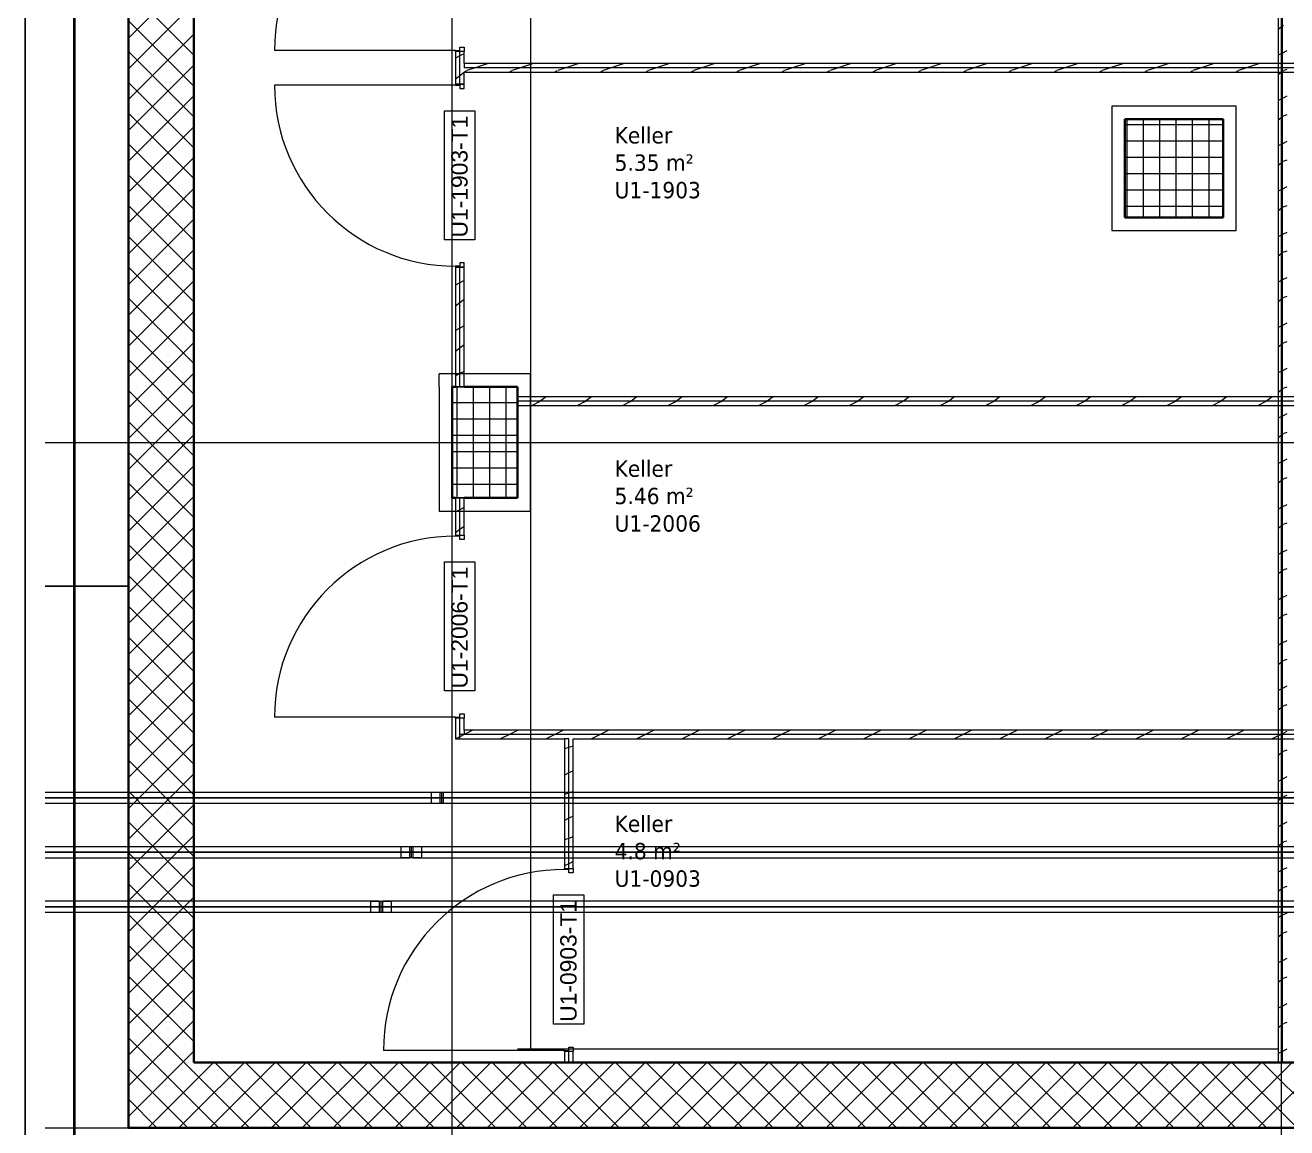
# Model space of a CAD drawing. Extents: x -932 to 937, y -179 to 471.
# Drawn here: x -932.4 to -816.6, y 258.9 to 360.1 of the extents above; entities that cross this region are included whole.
import ezdxf
from ezdxf.lldxf.tags import DXFTag

# ---------------------------------------------------------------- set-up
doc = ezdxf.new("R2010")
doc.units = 0
doc.layers.get('0').update_dxf_attribs({"lineweight": 13})
for name, color, linetype, lineweight, true_color in [('A-____-MATC-OTLN', 7, 'Strichpunkt - Mittel', 40, 0x0080ff), ('A-DETL-____-OTLN', 5, 'Continuous', 9, 0x0000ff), ('EL01_WAN_Röhre Boden', 7, 'Continuous', 13, 0xff6666)]:
    doc.layers.add(name, color=color, linetype=linetype, lineweight=lineweight, true_color=true_color)
for name, color, linetype, lineweight in [('A-AREA-____-IDEN', 7, 'Continuous', 5), ('A-DOOR-____-IDEN', 7, 'Continuous', 5), ('A-DOOR-FRAM-MCUT', 7, 'Continuous', 9), ('A-DOOR-OPNG-OTLN', 7, 'Continuous', 9), ('A-FLOR-____-OVHD', 7, 'Strichpunkt - Fein', 9), ('A-WALL-____-MCUT', 7, 'Continuous', 35), ('A-WALL-____-PATT', 7, 'Continuous', 35), ('A-WALL-FNSH-MCUT', 7, 'Continuous', 35), ('C-PRKG-____-OTLN', 7, 'Continuous', 9), ('S-COLS-____-MCUT', 7, 'Continuous', 35), ('S-COLS-____-OTLN', 7, 'Continuous', 9), ('S-GRID-____-OTLN', 7, 'Continuous', 5)]:
    doc.layers.add(name, color=color, linetype=linetype, lineweight=lineweight)
doc.styles.get("Standard").update_dxf_attribs({"font": 'arial.ttf'})
tags = doc.linetypes.add('_Rasterlinie_', pattern=[0.375, 0.2, -0.05, 0.075, -0.05]).pattern_tags.tags
tags[10:11] = [DXFTag(74, 4), DXFTag(75, 0), DXFTag(340, '0'), DXFTag(46, 1.0), DXFTag(50, 0.0), DXFTag(44, 0.0), DXFTag(45, 0.0)]
tags[8:9] = [DXFTag(74, 4), DXFTag(75, 0), DXFTag(340, '0'), DXFTag(46, 1.0), DXFTag(50, 0.0), DXFTag(44, 0.0), DXFTag(45, 0.0)]
tags[6:7] = [DXFTag(74, 4), DXFTag(75, 0), DXFTag(340, '0'), DXFTag(46, 1.0), DXFTag(50, 0.0), DXFTag(44, 0.0), DXFTag(45, 0.0)]
tags[4:5] = [DXFTag(74, 4), DXFTag(75, 0), DXFTag(340, '0'), DXFTag(46, 1.0), DXFTag(50, 0.0), DXFTag(44, 0.0), DXFTag(45, 0.0)]
tags = doc.linetypes.add('_Strichliert - Fein_', pattern=[0.15, 0.1, -0.05]).pattern_tags.tags
tags[6:7] = [DXFTag(74, 4), DXFTag(75, 0), DXFTag(340, '0'), DXFTag(46, 1.0), DXFTag(50, 0.0), DXFTag(44, 0.0), DXFTag(45, 0.0)]
tags[4:5] = [DXFTag(74, 4), DXFTag(75, 0), DXFTag(340, '0'), DXFTag(46, 1.0), DXFTag(50, 0.0), DXFTag(44, 0.0), DXFTag(45, 0.0)]
tags = doc.linetypes.add('ACAD_ISO03W100', pattern=[30, 12, -18]).pattern_tags.tags
tags[6:7] = [DXFTag(74, 4), DXFTag(75, 0), DXFTag(340, '0'), DXFTag(46, 0.0), DXFTag(50, 0.0), DXFTag(44, 0.0), DXFTag(45, 0.0)]
tags[4:5] = [DXFTag(74, 4), DXFTag(75, 0), DXFTag(340, '0'), DXFTag(46, 0.0), DXFTag(50, 0.0), DXFTag(44, 0.0), DXFTag(45, 0.0)]
tags = doc.linetypes.add('Strichpunkt - Fein', pattern=[0.2, 0.1, -0.05, 0, -0.05]).pattern_tags.tags
tags[10:11] = [DXFTag(74, 4), DXFTag(75, 0), DXFTag(340, '0'), DXFTag(46, 1.0), DXFTag(50, 0.0), DXFTag(44, 0.0), DXFTag(45, 0.0)]
tags[8:9] = [DXFTag(74, 4), DXFTag(75, 0), DXFTag(340, '0'), DXFTag(46, 1.0), DXFTag(50, 0.0), DXFTag(44, 0.0), DXFTag(45, 0.0)]
tags[6:7] = [DXFTag(74, 4), DXFTag(75, 0), DXFTag(340, '0'), DXFTag(46, 1.0), DXFTag(50, 0.0), DXFTag(44, 0.0), DXFTag(45, 0.0)]
tags[4:5] = [DXFTag(74, 4), DXFTag(75, 0), DXFTag(340, '0'), DXFTag(46, 1.0), DXFTag(50, 0.0), DXFTag(44, 0.0), DXFTag(45, 0.0)]
tags = doc.linetypes.add('Strichpunkt - Mittel', pattern=[0.35, 0.15, -0.1, 0, -0.1]).pattern_tags.tags
tags[10:11] = [DXFTag(74, 4), DXFTag(75, 0), DXFTag(340, '0'), DXFTag(46, 1.0), DXFTag(50, 0.0), DXFTag(44, 0.0), DXFTag(45, 0.0)]
tags[8:9] = [DXFTag(74, 4), DXFTag(75, 0), DXFTag(340, '0'), DXFTag(46, 1.0), DXFTag(50, 0.0), DXFTag(44, 0.0), DXFTag(45, 0.0)]
tags[6:7] = [DXFTag(74, 4), DXFTag(75, 0), DXFTag(340, '0'), DXFTag(46, 1.0), DXFTag(50, 0.0), DXFTag(44, 0.0), DXFTag(45, 0.0)]
tags[4:5] = [DXFTag(74, 4), DXFTag(75, 0), DXFTag(340, '0'), DXFTag(46, 1.0), DXFTag(50, 0.0), DXFTag(44, 0.0), DXFTag(45, 0.0)]
tags = doc.linetypes.add('STRICHPUNKT2', pattern=[12.7, 6.35, -3.175, 0, -3.175]).pattern_tags.tags
tags[10:11] = [DXFTag(74, 4), DXFTag(75, 0), DXFTag(340, '0'), DXFTag(46, 0.0), DXFTag(50, 0.0), DXFTag(44, 0.0), DXFTag(45, 0.0)]
tags[8:9] = [DXFTag(74, 4), DXFTag(75, 0), DXFTag(340, '0'), DXFTag(46, 0.0), DXFTag(50, 0.0), DXFTag(44, 0.0), DXFTag(45, 0.0)]
tags[6:7] = [DXFTag(74, 4), DXFTag(75, 0), DXFTag(340, '0'), DXFTag(46, 0.0), DXFTag(50, 0.0), DXFTag(44, 0.0), DXFTag(45, 0.0)]
tags[4:5] = [DXFTag(74, 4), DXFTag(75, 0), DXFTag(340, '0'), DXFTag(46, 0.0), DXFTag(50, 0.0), DXFTag(44, 0.0), DXFTag(45, 0.0)]

# ---------------------------------------------------------------- blocks, each defined once
blk = doc.blocks.new('Referenz-A0UJ2H83XE', base_point=(-932.31, -115.76))
at = {"layer": 'A-____-MATC-OTLN', "color": 0, "linetype": 'Strichpunkt - Mittel', "ltscale": 0.4}
blk.add_line((-927.94, 405.49), (-927.94, -109.56), dxfattribs=at)
at = {"layer": 'A-DETL-____-OTLN', "color": 0, "linetype": '_Strichliert - Fein_', "ltscale": 0.13}
blk.add_line((-894.44, 326.94), (-894.44, 328.14), dxfattribs=at)
at = {"layer": 'A-DOOR-____-IDEN', "color": 0, "linetype": 'Continuous', "ltscale": 0.13}
for p, q in [((-893.93, 340.44), (-893.93, 352.28)), ((-893.93, 352.28), (-891.15, 352.28)), ((-891.15, 352.28), (-891.15, 340.44)), ((-891.15, 340.44), (-893.93, 340.44)), ((-893.93, 299.05), (-893.93, 310.89)), ((-893.93, 310.89), (-891.15, 310.89)), ((-891.15, 310.89), (-891.15, 299.05)), ((-891.15, 299.05), (-893.93, 299.05)), ((-883.93, 268.46), (-883.93, 280.3)), ((-883.93, 280.3), (-881.15, 280.3)), ((-881.15, 280.3), (-881.15, 268.46)), ((-881.15, 268.46), (-883.93, 268.46))]:
    blk.add_line(p, q, dxfattribs=at)
at = {"layer": 'A-DOOR-FRAM-MCUT', "color": 0, "linetype": 'Continuous', "ltscale": 0.13}
for p, q in [((-892.94, 357.81), (-892.54, 357.81)), ((-892.94, 357.71), (-892.94, 357.81)), ((-892.54, 358.11), (-892.14, 358.11)), ((-892.54, 357.81), (-892.54, 358.11)), ((-892.14, 358.11), (-892.14, 357.71)), ((-892.14, 357.71), (-892.94, 357.71)), ((-892.94, 354.71), (-892.94, 354.61)), ((-892.14, 354.71), (-892.94, 354.71)), ((-892.94, 354.61), (-892.54, 354.61)), ((-892.54, 354.61), (-892.54, 354.31)), ((-892.54, 354.31), (-892.14, 354.31)), ((-892.14, 354.31), (-892.14, 354.71)), ((-892.14, 338.31), (-892.54, 338.31)), ((-892.54, 338.31), (-892.54, 338.01)), ((-892.14, 337.91), (-892.14, 338.31)), ((-892.94, 338.01), (-892.94, 337.91)), ((-892.54, 338.01), (-892.94, 338.01)), ((-892.94, 337.91), (-892.14, 337.91)), ((-892.94, 313.33), (-892.14, 313.33)), ((-892.94, 313.23), (-892.94, 313.33)), ((-892.54, 313.23), (-892.94, 313.23)), ((-892.54, 312.93), (-892.54, 313.23)), ((-892.14, 312.93), (-892.54, 312.93)), ((-892.14, 313.33), (-892.14, 312.93)), ((-892.94, 296.63), (-892.54, 296.63)), ((-892.94, 296.53), (-892.94, 296.63)), ((-892.14, 296.53), (-892.94, 296.53)), ((-892.54, 296.93), (-892.14, 296.93)), ((-892.54, 296.63), (-892.54, 296.93)), ((-892.14, 296.93), (-892.14, 296.53)), ((-882.94, 282.74), (-882.14, 282.74)), ((-882.94, 282.64), (-882.94, 282.74)), ((-882.54, 282.64), (-882.94, 282.64)), ((-882.54, 282.34), (-882.54, 282.64)), ((-882.14, 282.74), (-882.14, 282.34)), ((-882.14, 282.34), (-882.54, 282.34)), ((-882.54, 266.34), (-882.14, 266.34)), ((-882.54, 266.04), (-882.54, 266.34)), ((-882.14, 266.34), (-882.14, 265.94)), ((-882.94, 266.04), (-882.54, 266.04)), ((-882.94, 265.94), (-882.94, 266.04)), ((-882.14, 265.94), (-882.94, 265.94))]:
    blk.add_line(p, q, dxfattribs=at)
at = {"layer": 'A-DOOR-OPNG-OTLN', "color": 0, "linetype": 'Continuous', "ltscale": 0.13}
for p, q in [((-892.94, 357.81), (-909.54, 357.81)), ((-892.94, 354.61), (-909.54, 354.61)), ((-892.94, 296.63), (-909.54, 296.63)), ((-882.94, 266.04), (-899.54, 266.04))]:
    blk.add_line(p, q, dxfattribs=at)
for centre, major_axis in [((-892.94, 357.81), (0, 16.6)), ((-892.94, 354.61), (-16.6, 0)), ((-892.94, 296.63), (0, 16.6)), ((-882.94, 266.04), (0, 16.6))]:
    blk.add_ellipse(centre, major_axis=major_axis, ratio=1, start_param=0, end_param=1.570796, dxfattribs=at)
at = {"layer": 'A-FLOR-____-OVHD', "color": 0, "linetype": 'Strichpunkt - Fein', "ltscale": 0.13}
for p, q in [((-886.04, 405.49), (-886.04, 266.14)), ((-821.29, 352.69), (-832.69, 352.69)), ((-832.69, 352.69), (-832.69, 341.29)), ((-821.29, 341.29), (-821.29, 352.69)), ((-832.69, 341.29), (-821.29, 341.29)), ((-886.04, 328.14), (-894.44, 328.14)), ((-886.04, 315.54), (-886.04, 328.14)), ((-894.44, 326.94), (-894.44, 315.54)), ((-894.44, 315.54), (-886.04, 315.54)), ((-817.44, 266.14), (-887.24, 266.14))]:
    blk.add_line(p, q, dxfattribs=at)
at = {"layer": 'A-WALL-____-MCUT', "color": 0, "linetype": 'Continuous', "ltscale": 0.35}
for p, q in [((-922.94, 405.49), (-922.94, 258.94)), ((-916.94, 264.94), (-916.94, 405.49)), ((-882.14, 264.94), (-916.94, 264.94)), ((-667.54, 264.94), (-882.14, 264.94)), ((-922.94, 258.94), (-655.54, 258.94))]:
    blk.add_line(p, q, dxfattribs=at)
at = {"layer": 'A-WALL-____-MCUT', "color": 0, "linetype": 'Continuous', "lineweight": 9, "ltscale": 0.13}
for p, q in [((-817.04, 264.94), (-817.04, 405.49)), ((-892.54, 354.71), (-892.54, 357.71)), ((-892.14, 356.61), (-892.14, 356.21)), ((-737.74, 356.21), (-892.14, 356.21)), ((-892.54, 326.94), (-892.54, 337.91)), ((-892.94, 326.94), (-892.14, 326.94)), ((-737.74, 325.62), (-887.24, 325.62)), ((-892.14, 316.74), (-892.94, 316.74)), ((-892.54, 313.33), (-892.54, 316.74)), ((-892.54, 294.63), (-892.54, 296.53)), ((-892.14, 295.43), (-892.14, 295.03)), ((-737.74, 295.03), (-892.54, 295.03)), ((-882.54, 294.63), (-882.94, 294.63)), ((-882.54, 282.74), (-882.54, 294.63)), ((-882.54, 264.94), (-882.54, 265.94))]:
    blk.add_line(p, q, dxfattribs=at)
at = {"layer": 'A-WALL-____-PATT', "color": 0, "linetype": 'Continuous', "lineweight": 9, "ltscale": 0.13}
for p, q in [((-922.94, 358.95), (-916.94, 364.95)), ((-916.94, 357.37), (-922.94, 363.37)), ((-922.94, 356.12), (-916.94, 362.12)), ((-916.94, 354.54), (-922.94, 360.54)), ((-816.95, 360.11), (-817.04, 360.04)), ((-922.94, 353.3), (-916.94, 359.3)), ((-817.04, 360.04), (-817.44, 359.74)), ((-816.64, 357.77), (-817.04, 357.57)), ((-916.94, 351.71), (-922.94, 357.71)), ((-892.54, 357.31), (-892.94, 357.11)), ((-892.14, 357.51), (-892.54, 357.31)), ((-889.94, 356.61), (-891.14, 356.21)), ((-885.78, 356.61), (-886.98, 356.21)), ((-881.61, 356.61), (-882.81, 356.21)), ((-877.45, 356.61), (-878.65, 356.21)), ((-873.28, 356.61), (-874.48, 356.21)), ((-869.12, 356.61), (-870.32, 356.21)), ((-864.95, 356.61), (-866.15, 356.21)), ((-860.79, 356.61), (-861.99, 356.21)), ((-856.62, 356.61), (-857.82, 356.21)), ((-852.46, 356.61), (-853.66, 356.21)), ((-848.29, 356.61), (-849.49, 356.21)), ((-844.13, 356.61), (-845.33, 356.21)), ((-839.97, 356.61), (-841.17, 356.21)), ((-835.8, 356.61), (-837, 356.21)), ((-831.64, 356.61), (-832.84, 356.21)), ((-827.47, 356.61), (-828.67, 356.21)), ((-823.31, 356.61), (-824.51, 356.21)), ((-819.14, 356.61), (-820.34, 356.21)), ((-817.04, 357.57), (-817.44, 357.37)), ((-922.94, 350.47), (-916.94, 356.47)), ((-892.54, 355.48), (-892.94, 355.18)), ((-892.14, 355.78), (-892.54, 355.48)), ((-891.92, 355.95), (-892.1, 355.81)), ((-891.14, 356.21), (-891.88, 355.96)), ((-887.76, 355.95), (-887.94, 355.81)), ((-886.98, 356.21), (-887.72, 355.96)), ((-883.59, 355.95), (-883.77, 355.81)), ((-882.81, 356.21), (-883.55, 355.96)), ((-879.42, 355.95), (-879.61, 355.81)), ((-878.65, 356.21), (-879.39, 355.96)), ((-875.26, 355.95), (-875.44, 355.81)), ((-874.48, 356.21), (-875.22, 355.96)), ((-871.09, 355.95), (-871.28, 355.81)), ((-870.32, 356.21), (-871.06, 355.96)), ((-866.93, 355.95), (-867.11, 355.81)), ((-866.15, 356.21), (-866.89, 355.96)), ((-862.76, 355.95), (-862.95, 355.81)), ((-861.99, 356.21), (-862.73, 355.96)), ((-858.6, 355.95), (-858.78, 355.81)), ((-857.82, 356.21), (-858.56, 355.96)), ((-854.43, 355.95), (-854.62, 355.81)), ((-853.66, 356.21), (-854.4, 355.96)), ((-850.27, 355.95), (-850.45, 355.81)), ((-849.49, 356.21), (-850.23, 355.96)), ((-846.1, 355.95), (-846.29, 355.81)), ((-845.33, 356.21), (-846.07, 355.96)), ((-841.94, 355.95), (-842.12, 355.81)), ((-841.17, 356.21), (-841.9, 355.96)), ((-837.77, 355.95), (-837.96, 355.81)), ((-837, 356.21), (-837.74, 355.96)), ((-833.61, 355.95), (-833.79, 355.81)), ((-832.84, 356.21), (-833.57, 355.96)), ((-829.44, 355.95), (-829.63, 355.81)), ((-828.67, 356.21), (-829.41, 355.96)), ((-825.28, 355.95), (-825.46, 355.81)), ((-824.51, 356.21), (-825.24, 355.96)), ((-821.11, 355.95), (-821.3, 355.81)), ((-820.34, 356.21), (-821.08, 355.97)), ((-817.04, 355.88), (-817.44, 355.58)), ((-816.94, 355.95), (-817.04, 355.88)), ((-816.64, 356.05), (-816.91, 355.97)), ((-916.94, 348.88), (-922.94, 354.88)), ((-922.94, 347.64), (-916.94, 353.64)), ((-817.04, 353.41), (-817.44, 353.21)), ((-816.64, 353.61), (-817.04, 353.41)), ((-916.94, 346.06), (-922.94, 352.06)), ((-922.94, 344.81), (-916.94, 350.81)), ((-817.04, 351.71), (-817.44, 351.41)), ((-816.94, 351.79), (-817.04, 351.71)), ((-816.64, 351.89), (-816.91, 351.8)), ((-916.94, 343.23), (-922.94, 349.23)), ((-817.04, 349.24), (-817.44, 349.04)), ((-816.64, 349.44), (-817.04, 349.24)), ((-922.94, 341.98), (-916.94, 347.98)), ((-817.04, 347.55), (-817.44, 347.25)), ((-816.94, 347.62), (-817.04, 347.55)), ((-816.64, 347.73), (-816.91, 347.64)), ((-916.94, 340.4), (-922.94, 346.4)), ((-922.94, 339.15), (-916.94, 345.15)), ((-817.04, 345.08), (-817.44, 344.88)), ((-816.64, 345.28), (-817.04, 345.08)), ((-916.94, 337.57), (-922.94, 343.57)), ((-817.04, 343.38), (-817.44, 343.08)), ((-816.94, 343.46), (-817.04, 343.38)), ((-816.64, 343.56), (-816.91, 343.47)), ((-922.94, 336.33), (-916.94, 342.33)), ((-916.94, 334.74), (-922.94, 340.74)), ((-817.04, 340.91), (-817.44, 340.71)), ((-816.64, 341.11), (-817.04, 340.91)), ((-922.94, 333.5), (-916.94, 339.5)), ((-816.94, 339.29), (-817.04, 339.22)), ((-816.64, 339.4), (-816.91, 339.31)), ((-817.04, 339.22), (-817.44, 338.92)), ((-916.94, 331.91), (-922.94, 337.91)), ((-816.64, 336.95), (-817.04, 336.75)), ((-922.94, 330.67), (-916.94, 336.67)), ((-892.54, 336.48), (-892.94, 336.28)), ((-892.14, 336.68), (-892.54, 336.48)), ((-817.04, 336.75), (-817.44, 336.55)), ((-916.94, 329.08), (-922.94, 335.08)), ((-892.54, 334.65), (-892.94, 334.35)), ((-892.14, 334.95), (-892.54, 334.65)), ((-817.04, 335.05), (-817.44, 334.75)), ((-816.94, 335.13), (-817.04, 335.05)), ((-816.64, 335.23), (-816.91, 335.14)), ((-922.94, 327.84), (-916.94, 333.84)), ((-892.54, 332.32), (-892.94, 332.12)), ((-892.14, 332.52), (-892.54, 332.32)), ((-817.04, 332.58), (-817.44, 332.38)), ((-816.64, 332.78), (-817.04, 332.58)), ((-916.94, 326.26), (-922.94, 332.26)), ((-922.94, 325.01), (-916.94, 331.01)), ((-892.54, 330.49), (-892.94, 330.19)), ((-892.14, 330.79), (-892.54, 330.49)), ((-817.04, 330.89), (-817.44, 330.59)), ((-816.94, 330.96), (-817.04, 330.89)), ((-816.64, 331.07), (-816.91, 330.98)), ((-916.94, 323.43), (-922.94, 329.43)), ((-922.94, 322.18), (-916.94, 328.18)), ((-892.54, 328.15), (-892.94, 327.95)), ((-892.14, 328.35), (-892.54, 328.15)), ((-817.04, 328.42), (-817.44, 328.22)), ((-816.64, 328.62), (-817.04, 328.42)), ((-916.94, 320.6), (-922.94, 326.6)), ((-817.04, 326.72), (-817.44, 326.42)), ((-816.94, 326.8), (-817.04, 326.72)), ((-816.64, 326.9), (-816.91, 326.81)), ((-922.94, 319.36), (-916.94, 325.36)), ((-885.19, 325.58), (-885.91, 325.22)), ((-885.15, 325.62), (-885.25, 325.54)), ((-884.62, 326.02), (-885.15, 325.62)), ((-881.02, 325.58), (-881.75, 325.22)), ((-880.99, 325.62), (-881.09, 325.54)), ((-880.45, 326.02), (-880.99, 325.62)), ((-876.86, 325.58), (-877.58, 325.22)), ((-876.82, 325.62), (-876.92, 325.54)), ((-876.29, 326.02), (-876.82, 325.62)), ((-872.69, 325.58), (-873.42, 325.22)), ((-872.66, 325.62), (-872.76, 325.54)), ((-872.12, 326.02), (-872.66, 325.62)), ((-868.53, 325.58), (-869.25, 325.22)), ((-868.49, 325.62), (-868.59, 325.55)), ((-867.96, 326.02), (-868.49, 325.62)), ((-864.36, 325.58), (-865.09, 325.22)), ((-864.33, 325.62), (-864.43, 325.55)), ((-863.79, 326.02), (-864.33, 325.62)), ((-860.2, 325.58), (-860.92, 325.22)), ((-860.16, 325.62), (-860.26, 325.55)), ((-859.63, 326.02), (-860.16, 325.62)), ((-856.03, 325.58), (-856.76, 325.22)), ((-856, 325.62), (-856.1, 325.55)), ((-855.46, 326.02), (-856, 325.62)), ((-851.87, 325.58), (-852.59, 325.22)), ((-851.83, 325.62), (-851.93, 325.55)), ((-851.3, 326.02), (-851.83, 325.62)), ((-847.7, 325.58), (-848.43, 325.22)), ((-847.67, 325.62), (-847.76, 325.55)), ((-847.13, 326.02), (-847.67, 325.62)), ((-843.54, 325.58), (-844.26, 325.22)), ((-843.5, 325.62), (-843.6, 325.55)), ((-842.97, 326.02), (-843.5, 325.62)), ((-839.37, 325.58), (-840.1, 325.22)), ((-839.34, 325.62), (-839.43, 325.55)), ((-838.8, 326.02), (-839.34, 325.62)), ((-835.21, 325.58), (-835.93, 325.22)), ((-835.17, 325.62), (-835.27, 325.55)), ((-834.64, 326.02), (-835.17, 325.62)), ((-831.04, 325.58), (-831.77, 325.22)), ((-831.01, 325.62), (-831.1, 325.55)), ((-830.47, 326.02), (-831.01, 325.62)), ((-826.88, 325.58), (-827.61, 325.22)), ((-826.84, 325.62), (-826.94, 325.55)), ((-826.31, 326.02), (-826.84, 325.62)), ((-822.71, 325.58), (-823.44, 325.22)), ((-822.68, 325.62), (-822.77, 325.55)), ((-822.14, 326.02), (-822.68, 325.62)), ((-818.55, 325.58), (-819.28, 325.22)), ((-818.51, 325.62), (-818.61, 325.55)), ((-817.98, 326.02), (-818.51, 325.62)), ((-817.04, 324.25), (-817.44, 324.05)), ((-816.64, 324.45), (-817.04, 324.25)), ((-916.94, 317.77), (-922.94, 323.77)), ((-922.94, 316.53), (-916.94, 322.53)), ((-817.04, 322.56), (-817.44, 322.26)), ((-816.94, 322.63), (-817.04, 322.56)), ((-816.64, 322.74), (-816.91, 322.65)), ((-916.94, 314.94), (-922.94, 320.94)), ((-922.94, 313.7), (-916.94, 319.7)), ((-817.04, 320.09), (-817.44, 319.89)), ((-816.64, 320.29), (-817.04, 320.09)), ((-817.04, 318.39), (-817.44, 318.09)), ((-816.94, 318.47), (-817.04, 318.39)), ((-816.64, 318.57), (-816.91, 318.48)), ((-916.94, 312.11), (-922.94, 318.11)), ((-922.94, 310.87), (-916.94, 316.87)), ((-816.64, 316.12), (-817.04, 315.92)), ((-916.94, 309.29), (-922.94, 315.29)), ((-892.54, 315.66), (-892.94, 315.46)), ((-892.14, 315.86), (-892.54, 315.66)), ((-817.04, 315.92), (-817.44, 315.72)), ((-922.94, 308.04), (-916.94, 314.04)), ((-892.54, 313.83), (-892.94, 313.53)), ((-892.14, 314.13), (-892.54, 313.83)), ((-817.04, 314.23), (-817.44, 313.93)), ((-816.94, 314.3), (-817.04, 314.23)), ((-816.64, 314.41), (-816.91, 314.32)), ((-916.94, 306.46), (-922.94, 312.46)), ((-817.04, 311.76), (-817.44, 311.56)), ((-816.64, 311.96), (-817.04, 311.76)), ((-922.94, 305.21), (-916.94, 311.21)), ((-916.94, 303.63), (-922.94, 309.63)), ((-817.04, 310.06), (-817.44, 309.76)), ((-816.94, 310.14), (-817.04, 310.06)), ((-816.64, 310.24), (-816.91, 310.15)), ((-922.94, 302.38), (-916.94, 308.38)), ((-817.04, 307.59), (-817.44, 307.39)), ((-816.64, 307.79), (-817.04, 307.59)), ((-916.94, 300.8), (-922.94, 306.8)), ((-817.04, 305.9), (-817.44, 305.6)), ((-816.94, 305.97), (-817.04, 305.9)), ((-816.64, 306.08), (-816.91, 305.99)), ((-922.94, 299.56), (-916.94, 305.56)), ((-916.94, 297.97), (-922.94, 303.97)), ((-817.04, 303.43), (-817.44, 303.23)), ((-816.64, 303.63), (-817.04, 303.43)), ((-922.94, 296.73), (-916.94, 302.73)), ((-916.94, 295.14), (-922.94, 301.14)), ((-817.04, 301.73), (-817.44, 301.43)), ((-816.94, 301.81), (-817.04, 301.73)), ((-816.64, 301.91), (-816.91, 301.82)), ((-922.94, 293.9), (-916.94, 299.9)), ((-817.04, 299.26), (-817.44, 299.06)), ((-816.64, 299.46), (-817.04, 299.26)), ((-916.94, 292.31), (-922.94, 298.31)), ((-817.04, 297.57), (-817.44, 297.27)), ((-816.94, 297.64), (-817.04, 297.57)), ((-816.64, 297.75), (-816.91, 297.66)), ((-922.94, 291.07), (-916.94, 297.07)), ((-916.94, 289.49), (-922.94, 295.49)), ((-891.35, 295.43), (-892.14, 295.03)), ((-887.19, 295.43), (-887.99, 295.03)), ((-883.02, 295.43), (-883.82, 295.03)), ((-878.86, 295.43), (-879.66, 295.03)), ((-874.69, 295.43), (-875.49, 295.03)), ((-870.53, 295.43), (-871.33, 295.03)), ((-866.36, 295.43), (-867.16, 295.03)), ((-862.2, 295.43), (-863, 295.03)), ((-858.03, 295.43), (-858.83, 295.03)), ((-853.87, 295.43), (-854.67, 295.03)), ((-849.7, 295.43), (-850.5, 295.03)), ((-845.54, 295.43), (-846.34, 295.03)), ((-841.37, 295.43), (-842.17, 295.03)), ((-837.21, 295.43), (-838.01, 295.03)), ((-833.04, 295.43), (-833.84, 295.03)), ((-828.88, 295.43), (-829.68, 295.03)), ((-824.71, 295.43), (-825.51, 295.03)), ((-820.55, 295.43), (-821.35, 295.03)), ((-816.64, 295.3), (-817.04, 295.1)), ((-922.94, 288.24), (-916.94, 294.24)), ((-892.54, 294.83), (-892.94, 294.63)), ((-892.15, 295.03), (-892.54, 294.83)), ((-892.14, 295.03), (-892.15, 295.03)), ((-887.99, 295.03), (-888.79, 294.63)), ((-883.82, 295.03), (-884.62, 294.63)), ((-879.66, 295.03), (-880.46, 294.63)), ((-875.49, 295.03), (-876.29, 294.63)), ((-871.33, 295.03), (-872.13, 294.63)), ((-867.16, 295.03), (-867.96, 294.63)), ((-863, 295.03), (-863.8, 294.63)), ((-858.83, 295.03), (-859.63, 294.63)), ((-854.67, 295.03), (-855.47, 294.63)), ((-850.5, 295.03), (-851.3, 294.63)), ((-846.34, 295.03), (-847.14, 294.63)), ((-842.17, 295.03), (-842.97, 294.63)), ((-838.01, 295.03), (-838.81, 294.63)), ((-833.84, 295.03), (-834.64, 294.63)), ((-829.68, 295.03), (-830.48, 294.63)), ((-825.51, 295.03), (-826.31, 294.63)), ((-821.35, 295.03), (-822.15, 294.63)), ((-817.44, 294.9), (-817.98, 294.63)), ((-817.04, 295.1), (-817.44, 294.9)), ((-882.54, 293.83), (-882.94, 293.7)), ((-882.14, 293.96), (-882.54, 293.83)), ((-817.04, 293.4), (-817.44, 293.1)), ((-816.94, 293.48), (-817.04, 293.4)), ((-816.64, 293.58), (-816.91, 293.5)), ((-916.94, 286.66), (-922.94, 292.66)), ((-922.94, 285.41), (-916.94, 291.41)), ((-882.54, 291.5), (-882.94, 291.3)), ((-882.14, 291.7), (-882.54, 291.5)), ((-817.04, 290.93), (-817.44, 290.73)), ((-816.64, 291.13), (-817.04, 290.93)), ((-916.94, 283.83), (-922.94, 289.83)), ((-882.54, 289.66), (-882.94, 289.53)), ((-882.14, 289.8), (-882.54, 289.66)), ((-922.94, 282.59), (-916.94, 288.59)), ((-817.04, 289.24), (-817.44, 288.94)), ((-816.94, 289.32), (-817.04, 289.24)), ((-816.64, 289.42), (-816.91, 289.33)), ((-882.54, 287.34), (-882.94, 287.14)), ((-882.14, 287.54), (-882.54, 287.34)), ((-916.94, 281), (-922.94, 287)), ((-817.04, 286.77), (-817.44, 286.57)), ((-816.64, 286.97), (-817.04, 286.77)), ((-922.94, 279.76), (-916.94, 285.76)), ((-882.54, 285.5), (-882.94, 285.37)), ((-882.14, 285.63), (-882.54, 285.5)), ((-817.04, 285.07), (-817.44, 284.77)), ((-816.94, 285.15), (-817.04, 285.07)), ((-816.64, 285.25), (-816.91, 285.17)), ((-916.94, 278.17), (-922.94, 284.17)), ((-922.94, 276.93), (-916.94, 282.93)), ((-882.54, 283.17), (-882.94, 282.97)), ((-882.14, 283.37), (-882.54, 283.17)), ((-817.04, 282.6), (-817.44, 282.4)), ((-816.64, 282.8), (-817.04, 282.6)), ((-916.94, 275.34), (-922.94, 281.34)), ((-817.04, 280.91), (-817.44, 280.61)), ((-816.94, 280.99), (-817.04, 280.91)), ((-816.64, 281.09), (-816.91, 281)), ((-922.94, 274.1), (-916.94, 280.1)), ((-916.94, 272.52), (-922.94, 278.52)), ((-817.04, 278.44), (-817.44, 278.24)), ((-816.64, 278.64), (-817.04, 278.44)), ((-922.94, 271.27), (-916.94, 277.27)), ((-817.04, 276.74), (-817.44, 276.44)), ((-816.94, 276.82), (-817.04, 276.74)), ((-816.64, 276.93), (-816.91, 276.84)), ((-916.94, 269.69), (-922.94, 275.69)), ((-922.94, 268.44), (-916.94, 274.44)), ((-816.64, 274.47), (-817.04, 274.27)), ((-817.04, 274.27), (-817.44, 274.07)), ((-916.94, 266.86), (-922.94, 272.86)), ((-817.04, 272.58), (-817.44, 272.28)), ((-816.94, 272.66), (-817.04, 272.58)), ((-816.64, 272.76), (-816.91, 272.67)), ((-922.94, 265.61), (-916.94, 271.61)), ((-916.94, 264.03), (-922.94, 270.03)), ((-817.04, 270.11), (-817.44, 269.91)), ((-816.64, 270.31), (-817.04, 270.11)), ((-922.94, 262.79), (-916.94, 268.79)), ((-817.04, 268.41), (-817.44, 268.11)), ((-816.93, 268.49), (-817.04, 268.41)), ((-816.64, 268.6), (-816.91, 268.51)), ((-916.94, 261.2), (-922.94, 267.2)), ((-922.94, 259.96), (-916.94, 265.96)), ((-817.04, 265.94), (-817.44, 265.74)), ((-816.64, 266.14), (-817.04, 265.94)), ((-917.51, 258.94), (-922.94, 264.37)), ((-916.94, 263.13), (-915.14, 264.94)), ((-916.94, 260.3), (-912.31, 264.94)), ((-911.85, 258.94), (-916.94, 264.03)), ((-915.48, 258.94), (-909.48, 264.94)), ((-909.02, 258.94), (-915.02, 264.94)), ((-912.65, 258.94), (-906.65, 264.94)), ((-906.19, 258.94), (-912.19, 264.94)), ((-909.82, 258.94), (-903.82, 264.94)), ((-903.37, 258.94), (-909.37, 264.94)), ((-906.99, 258.94), (-900.99, 264.94)), ((-900.54, 258.94), (-906.54, 264.94)), ((-904.16, 258.94), (-898.16, 264.94)), ((-897.71, 258.94), (-903.71, 264.94)), ((-901.34, 258.94), (-895.34, 264.94)), ((-894.88, 258.94), (-900.88, 264.94)), ((-898.51, 258.94), (-892.51, 264.94)), ((-892.05, 258.94), (-898.05, 264.94)), ((-895.68, 258.94), (-889.68, 264.94)), ((-889.22, 258.94), (-895.22, 264.94)), ((-892.85, 258.94), (-886.85, 264.94)), ((-886.39, 258.94), (-892.39, 264.94)), ((-890.02, 258.94), (-884.02, 264.94)), ((-883.57, 258.94), (-889.57, 264.94)), ((-887.19, 258.94), (-881.19, 264.94)), ((-880.74, 258.94), (-886.74, 264.94)), ((-884.37, 258.94), (-878.37, 264.94)), ((-877.91, 258.94), (-883.91, 264.94)), ((-881.54, 258.94), (-875.54, 264.94)), ((-875.08, 258.94), (-881.08, 264.94)), ((-878.71, 258.94), (-872.71, 264.94)), ((-872.25, 258.94), (-878.25, 264.94)), ((-875.88, 258.94), (-869.88, 264.94)), ((-869.42, 258.94), (-875.42, 264.94)), ((-873.05, 258.94), (-867.05, 264.94)), ((-866.6, 258.94), (-872.6, 264.94)), ((-870.22, 258.94), (-864.22, 264.94)), ((-863.77, 258.94), (-869.77, 264.94)), ((-867.4, 258.94), (-861.4, 264.94)), ((-860.94, 258.94), (-866.94, 264.94)), ((-864.57, 258.94), (-858.57, 264.94)), ((-858.11, 258.94), (-864.11, 264.94)), ((-861.74, 258.94), (-855.74, 264.94)), ((-855.28, 258.94), (-861.28, 264.94)), ((-858.91, 258.94), (-852.91, 264.94)), ((-852.45, 258.94), (-858.45, 264.94)), ((-856.08, 258.94), (-850.08, 264.94)), ((-849.63, 258.94), (-855.63, 264.94)), ((-853.25, 258.94), (-847.25, 264.94)), ((-846.8, 258.94), (-852.8, 264.94)), ((-850.42, 258.94), (-844.42, 264.94)), ((-843.97, 258.94), (-849.97, 264.94)), ((-847.6, 258.94), (-841.6, 264.94)), ((-841.14, 258.94), (-847.14, 264.94)), ((-844.77, 258.94), (-838.77, 264.94)), ((-838.31, 258.94), (-844.31, 264.94)), ((-841.94, 258.94), (-835.94, 264.94)), ((-835.48, 258.94), (-841.48, 264.94)), ((-839.11, 258.94), (-833.11, 264.94)), ((-832.65, 258.94), (-838.65, 264.94)), ((-836.28, 258.94), (-830.28, 264.94)), ((-829.83, 258.94), (-835.83, 264.94)), ((-833.45, 258.94), (-827.45, 264.94)), ((-827, 258.94), (-833, 264.94)), ((-830.63, 258.94), (-824.63, 264.94)), ((-824.17, 258.94), (-830.17, 264.94)), ((-827.8, 258.94), (-821.8, 264.94)), ((-821.34, 258.94), (-827.34, 264.94)), ((-824.97, 258.94), (-818.97, 264.94)), ((-818.51, 258.94), (-824.51, 264.94)), ((-822.14, 258.94), (-816.14, 264.94)), ((-815.68, 258.94), (-821.68, 264.94)), ((-819.31, 258.94), (-813.31, 264.94)), ((-812.86, 258.94), (-818.86, 264.94)), ((-921.14, 258.94), (-916.94, 263.13)), ((-920.34, 258.94), (-922.94, 261.55)), ((-914.68, 258.94), (-916.94, 261.2)), ((-918.31, 258.94), (-916.94, 260.3))]:
    blk.add_line(p, q, dxfattribs=at)
at = {"layer": 'A-WALL-FNSH-MCUT', "color": 0, "linetype": 'Continuous', "lineweight": 9, "ltscale": 0.13}
for p, q in [((-817.44, 405.49), (-817.44, 264.94)), ((-892.94, 357.71), (-892.94, 354.71)), ((-892.14, 357.71), (-892.94, 357.71)), ((-892.14, 356.61), (-892.14, 357.71)), ((-737.74, 356.61), (-892.14, 356.61)), ((-892.14, 354.71), (-892.14, 355.81)), ((-892.14, 355.81), (-737.74, 355.81)), ((-892.94, 354.71), (-892.14, 354.71)), ((-892.94, 337.91), (-892.94, 326.94)), ((-892.14, 337.91), (-892.94, 337.91)), ((-892.14, 326.94), (-892.14, 337.91)), ((-737.74, 326.02), (-887.24, 326.02)), ((-887.24, 326.02), (-887.24, 325.22)), ((-887.24, 325.22), (-737.74, 325.22)), ((-892.94, 316.74), (-892.94, 313.33)), ((-892.14, 313.33), (-892.14, 316.74)), ((-892.94, 313.33), (-892.14, 313.33)), ((-892.94, 296.53), (-892.94, 294.63)), ((-892.14, 296.53), (-892.94, 296.53)), ((-892.14, 295.43), (-892.14, 296.53)), ((-737.74, 295.43), (-892.14, 295.43)), ((-892.94, 294.63), (-882.94, 294.63)), ((-882.94, 294.63), (-882.94, 282.74)), ((-882.14, 294.63), (-737.74, 294.63)), ((-882.14, 282.74), (-882.14, 294.63)), ((-882.94, 282.74), (-882.14, 282.74)), ((-882.94, 265.94), (-882.94, 264.94)), ((-882.14, 265.94), (-882.94, 265.94)), ((-882.14, 264.94), (-882.14, 265.94))]:
    blk.add_line(p, q, dxfattribs=at)
at = {"layer": 'C-PRKG-____-OTLN', "color": 0, "linetype": 'Continuous', "ltscale": 0.13}
for p, q in [((-922.94, 308.65), (-930.58, 308.65)), ((-930.58, 308.65), (-922.94, 308.65)), ((-922.94, 308.65), (-930.58, 308.65)), ((-922.94, 308.64), (-930.58, 308.64)), ((-922.94, 308.64), (-930.58, 308.64)), ((-930.58, 308.64), (-922.94, 308.64))]:
    blk.add_line(p, q, dxfattribs=at)
at = {"layer": 'S-COLS-____-MCUT', "color": 0, "linetype": 'Continuous', "ltscale": 0.35}
for p, q in [((-831.49, 351.49), (-831.49, 342.49)), ((-822.49, 351.49), (-831.49, 351.49)), ((-822.49, 342.49), (-822.49, 351.49)), ((-831.49, 342.49), (-822.49, 342.49)), ((-892.94, 326.94), (-893.24, 326.94)), ((-893.24, 326.94), (-893.24, 316.74)), ((-887.24, 326.94), (-892.14, 326.94)), ((-887.24, 316.74), (-887.24, 326.94)), ((-893.24, 316.74), (-892.94, 316.74)), ((-892.14, 316.74), (-887.24, 316.74))]:
    blk.add_line(p, q, dxfattribs=at)
at = {"layer": 'S-COLS-____-OTLN', "color": 0, "linetype": 'Continuous', "ltscale": 0.13}
for p, q in [((-831.49, 351.01), (-822.49, 351.01)), ((-831.28, 342.49), (-831.28, 351.49)), ((-829.78, 342.49), (-829.78, 351.49)), ((-828.28, 342.49), (-828.28, 351.49)), ((-826.78, 342.49), (-826.78, 351.49)), ((-825.28, 342.49), (-825.28, 351.49)), ((-823.78, 342.49), (-823.78, 351.49)), ((-831.49, 349.51), (-822.49, 349.51)), ((-831.49, 348.01), (-822.49, 348.01)), ((-831.49, 346.51), (-822.49, 346.51)), ((-831.49, 345.01), (-822.49, 345.01)), ((-831.49, 343.51), (-822.49, 343.51)), ((-892.54, 326.94), (-892.94, 326.94)), ((-892.78, 316.74), (-892.78, 326.94)), ((-892.14, 326.94), (-892.54, 326.94)), ((-891.28, 316.74), (-891.28, 326.94)), ((-889.78, 316.74), (-889.78, 326.94)), ((-888.28, 316.74), (-888.28, 326.94)), ((-893.24, 325.51), (-887.24, 325.51)), ((-893.24, 324.01), (-887.24, 324.01)), ((-893.24, 322.51), (-887.24, 322.51)), ((-893.24, 321.01), (-887.24, 321.01)), ((-893.24, 319.51), (-887.24, 319.51)), ((-893.24, 318.01), (-887.24, 318.01)), ((-892.94, 316.74), (-892.54, 316.74)), ((-892.54, 316.74), (-892.14, 316.74))]:
    blk.add_line(p, q, dxfattribs=at)
at = {"layer": 'S-GRID-____-OTLN', "color": 0, "linetype": '_Rasterlinie_', "ltscale": 0.13}
for p, q in [((-893.24, 226.94), (-893.24, 405.49)), ((-817.14, 226.94), (-817.14, 405.49)), ((-930.58, 321.84), (290.25, 321.84)), ((-930.58, 258.94), (290.25, 258.94))]:
    blk.add_line(p, q, dxfattribs=at)
at = {"layer": 'A-AREA-____-IDEN', "color": 0, "linetype": 'Continuous', "ltscale": 0.13, "char_height": 1.5, "attachment_point": 1}
for s, insert in [('{\\W0.9;\\fVerdana;Keller}', (-878.33, 350.77)), ('{\\W0.9;\\fVerdana;5.35 m²}', (-878.33, 348.26)), ('{\\W0.9;\\fVerdana;U1-1903}', (-878.33, 345.74)), ('{\\W0.9;\\fVerdana;Keller}', (-878.33, 320.18)), ('{\\W0.9;\\fVerdana;5.46 m²}', (-878.33, 317.67)), ('{\\W0.9;\\fVerdana;U1-2006}', (-878.33, 315.15)), ('{\\W0.9;\\fVerdana;Keller}', (-878.33, 287.59)), ('{\\W0.9;\\fVerdana;4.8 m²}', (-878.33, 285.08)), ('{\\W0.9;\\fVerdana;U1-0903}', (-878.33, 282.56))]:
    blk.add_mtext(s, dxfattribs=dict(at, insert=insert))
at = {"layer": 'A-DOOR-____-IDEN', "color": 0, "linetype": 'Continuous', "ltscale": 0.13, "char_height": 1.5, "attachment_point": 1, "rotation": 90}
for s, insert in [('{\\fArial;U1-1903-T1}', (-893.32, 340.64)), ('{\\fArial;U1-2006-T1}', (-893.32, 299.25)), ('{\\fArial;U1-0903-T1}', (-883.32, 268.66))]:
    blk.add_mtext(s, dxfattribs=dict(at, insert=insert))
blk = doc.blocks.new('Wickelfalzrohr-A0UJ2H85XE', base_point=(-896.83, 283.72))
at = {"color": 0, "linetype": 'ByBlock', "lineweight": -2, "ltscale": 0.13}
for p, q in [((-776.83, 284.72), (-896.83, 284.72)), ((-896.83, 284.42), (-896.83, 284.72)), ((-896.83, 284.01), (-896.83, 284.42)), ((-896.83, 283.72), (-896.83, 284.01)), ((-896.83, 283.72), (-776.83, 283.72))]:
    blk.add_line(p, q, dxfattribs=at)
at = {"color": 0, "linetype": 'STRICHPUNKT2', "lineweight": 25, "ltscale": 0.25}
blk.add_line((-896.83, 284.22), (-776.83, 284.22), dxfattribs=at)
blk = doc.blocks.new('Steckverbinder-A0UJ2H8DXE', base_point=(-895.13, 288.72))
at = {"color": 0, "linetype": 'ByBlock', "lineweight": -2, "ltscale": 0.13}
for p, q in [((-893.23, 289.71), (-895.13, 289.71)), ((-895.13, 289.42), (-895.13, 289.71)), ((-894.18, 288.72), (-894.18, 289.72)), ((-893.23, 289.42), (-893.23, 289.71)), ((-895.13, 289.01), (-895.13, 289.42)), ((-895.13, 288.73), (-895.13, 289.01)), ((-895.13, 288.73), (-893.23, 288.73)), ((-893.23, 289.01), (-893.23, 289.42)), ((-893.23, 288.73), (-893.23, 289.01))]:
    blk.add_line(p, q, dxfattribs=at)
at = {"color": 0, "linetype": 'STRICHPUNKT2', "lineweight": 25, "ltscale": 0.25}
blk.add_line((-893.23, 289.22), (-895.13, 289.22), dxfattribs=at)
blk = doc.blocks.new('Wickelfalzrohr-A0UJ2H8JXE', base_point=(-894.03, 288.72))
at = {"color": 0, "linetype": 'ByBlock', "lineweight": -2, "ltscale": 0.13}
for p, q in [((-774.03, 289.72), (-894.03, 289.72)), ((-894.03, 289.42), (-894.03, 289.72)), ((-894.03, 289.01), (-894.03, 289.42)), ((-894.03, 288.72), (-894.03, 289.01)), ((-894.03, 288.72), (-774.03, 288.72))]:
    blk.add_line(p, q, dxfattribs=at)
at = {"color": 0, "linetype": 'STRICHPUNKT2', "lineweight": 25, "ltscale": 0.25}
blk.add_line((-894.03, 289.22), (-774.03, 289.22), dxfattribs=at)
blk = doc.blocks.new('Wickelfalzrohr-A0UJ2H8TXE', base_point=(-899.6, 278.72))
at = {"color": 0, "linetype": 'ByBlock', "lineweight": -2, "ltscale": 0.13}
for p, q in [((-779.6, 279.72), (-899.6, 279.72)), ((-899.6, 279.42), (-899.6, 279.72)), ((-899.6, 279.01), (-899.6, 279.42)), ((-899.6, 278.72), (-899.6, 279.01)), ((-899.6, 278.72), (-779.6, 278.72))]:
    blk.add_line(p, q, dxfattribs=at)
at = {"color": 0, "linetype": 'STRICHPUNKT2', "lineweight": 25, "ltscale": 0.25}
blk.add_line((-899.6, 279.22), (-779.6, 279.22), dxfattribs=at)
blk = doc.blocks.new('Wickelfalzrohr-A0UJ2H91XE', base_point=(-930.58, 278.72))
at = {"color": 0, "linetype": 'ByBlock', "lineweight": -2, "ltscale": 0.13}
for p, q in [((-899.9, 279.72), (-930.58, 279.72)), ((-899.9, 279.42), (-899.9, 279.72)), ((-899.9, 279.01), (-899.9, 279.42)), ((-930.58, 278.72), (-899.9, 278.72)), ((-899.9, 278.72), (-899.9, 279.01))]:
    blk.add_line(p, q, dxfattribs=at)
at = {"color": 0, "linetype": 'STRICHPUNKT2', "lineweight": 25, "ltscale": 0.25}
blk.add_line((-930.58, 279.22), (-899.9, 279.22), dxfattribs=at)
blk = doc.blocks.new('Wickelfalzrohr-A0UJ2H9LXE', base_point=(-930.58, 288.72))
at = {"color": 0, "linetype": 'ByBlock', "lineweight": -2, "ltscale": 0.13}
for p, q in [((-894.33, 289.72), (-930.58, 289.72)), ((-894.33, 289.42), (-894.33, 289.72)), ((-930.58, 288.72), (-894.33, 288.72)), ((-894.33, 289.01), (-894.33, 289.42)), ((-894.33, 288.72), (-894.33, 289.01))]:
    blk.add_line(p, q, dxfattribs=at)
at = {"color": 0, "linetype": 'STRICHPUNKT2', "lineweight": 25, "ltscale": 0.25}
blk.add_line((-930.58, 289.22), (-894.33, 289.22), dxfattribs=at)
blk = doc.blocks.new('Steckverbinder-A0UJ2H9RXE', base_point=(-900.7, 278.72))
at = {"color": 0, "linetype": 'ByBlock', "lineweight": -2, "ltscale": 0.13}
for p, q in [((-898.8, 279.71), (-900.7, 279.71)), ((-900.7, 279.42), (-900.7, 279.71)), ((-900.7, 279.01), (-900.7, 279.42)), ((-899.75, 278.72), (-899.75, 279.72)), ((-898.8, 279.42), (-898.8, 279.71)), ((-898.8, 279.01), (-898.8, 279.42)), ((-900.7, 278.73), (-900.7, 279.01)), ((-900.7, 278.73), (-898.8, 278.73)), ((-898.8, 278.73), (-898.8, 279.01))]:
    blk.add_line(p, q, dxfattribs=at)
at = {"color": 0, "linetype": 'STRICHPUNKT2', "lineweight": 25, "ltscale": 0.25}
blk.add_line((-898.8, 279.22), (-900.7, 279.22), dxfattribs=at)
blk = doc.blocks.new('Wickelfalzrohr-A0UJ2HCXXE', base_point=(-930.58, 283.72))
at = {"color": 0, "linetype": 'ByBlock', "lineweight": -2, "ltscale": 0.13}
for p, q in [((-897.13, 284.72), (-930.58, 284.72)), ((-930.58, 283.72), (-897.13, 283.72)), ((-897.13, 284.42), (-897.13, 284.72)), ((-897.13, 284.01), (-897.13, 284.42)), ((-897.13, 283.72), (-897.13, 284.01))]:
    blk.add_line(p, q, dxfattribs=at)
at = {"color": 0, "linetype": 'STRICHPUNKT2', "lineweight": 25, "ltscale": 0.25}
blk.add_line((-930.58, 284.22), (-897.13, 284.22), dxfattribs=at)
blk = doc.blocks.new('Steckverbinder-A0UJ2HD1XE', base_point=(-897.93, 283.72))
at = {"color": 0, "linetype": 'ByBlock', "lineweight": -2, "ltscale": 0.13}
for p, q in [((-896.03, 284.71), (-897.93, 284.71)), ((-897.93, 284.42), (-897.93, 284.71)), ((-897.93, 284.01), (-897.93, 284.42)), ((-897.93, 283.73), (-897.93, 284.01)), ((-897.93, 283.73), (-896.03, 283.73)), ((-896.98, 283.72), (-896.98, 284.72)), ((-896.03, 284.42), (-896.03, 284.71)), ((-896.03, 284.01), (-896.03, 284.42)), ((-896.03, 283.73), (-896.03, 284.01))]:
    blk.add_line(p, q, dxfattribs=at)
at = {"color": 0, "linetype": 'STRICHPUNKT2', "lineweight": 25, "ltscale": 0.25}
blk.add_line((-896.03, 284.22), (-897.93, 284.22), dxfattribs=at)

msp = doc.modelspace()

# ---------------------------------------------------------------- linework, layer by layer
at = {"color": 0, "linetype": 'ByBlock', "lineweight": -2, "ltscale": 0.13}
msp.add_line((-932.42, 465.53), (-932.42, -174.47), dxfattribs=at)

# ---------------------------------------------------------------- block references
at = {"color": 9, "lineweight": 25, "ltscale": 0.25, "true_color": 0xc0c0c0}
msp.add_blockref('Referenz-A0UJ2H83XE', (-932.31, -115.76), dxfattribs=at)
at = {"layer": 'EL01_WAN_Röhre Boden', "color": 1, "linetype": 'ACAD_ISO03W100', "ltscale": 0.13, "true_color": 0xff0000}
for name, p in [('Wickelfalzrohr-A0UJ2H9LXE', (-930.58, 288.72)), ('Steckverbinder-A0UJ2H8DXE', (-895.13, 288.72)), ('Wickelfalzrohr-A0UJ2H8JXE', (-894.03, 288.72)), ('Wickelfalzrohr-A0UJ2HCXXE', (-930.58, 283.72)), ('Steckverbinder-A0UJ2HD1XE', (-897.93, 283.72)), ('Wickelfalzrohr-A0UJ2H85XE', (-896.83, 283.72)), ('Wickelfalzrohr-A0UJ2H91XE', (-930.58, 278.72)), ('Steckverbinder-A0UJ2H9RXE', (-900.7, 278.72)), ('Wickelfalzrohr-A0UJ2H8TXE', (-899.6, 278.72))]:
    msp.add_blockref(name, p, dxfattribs=at)

doc.saveas('drawing.dxf')
